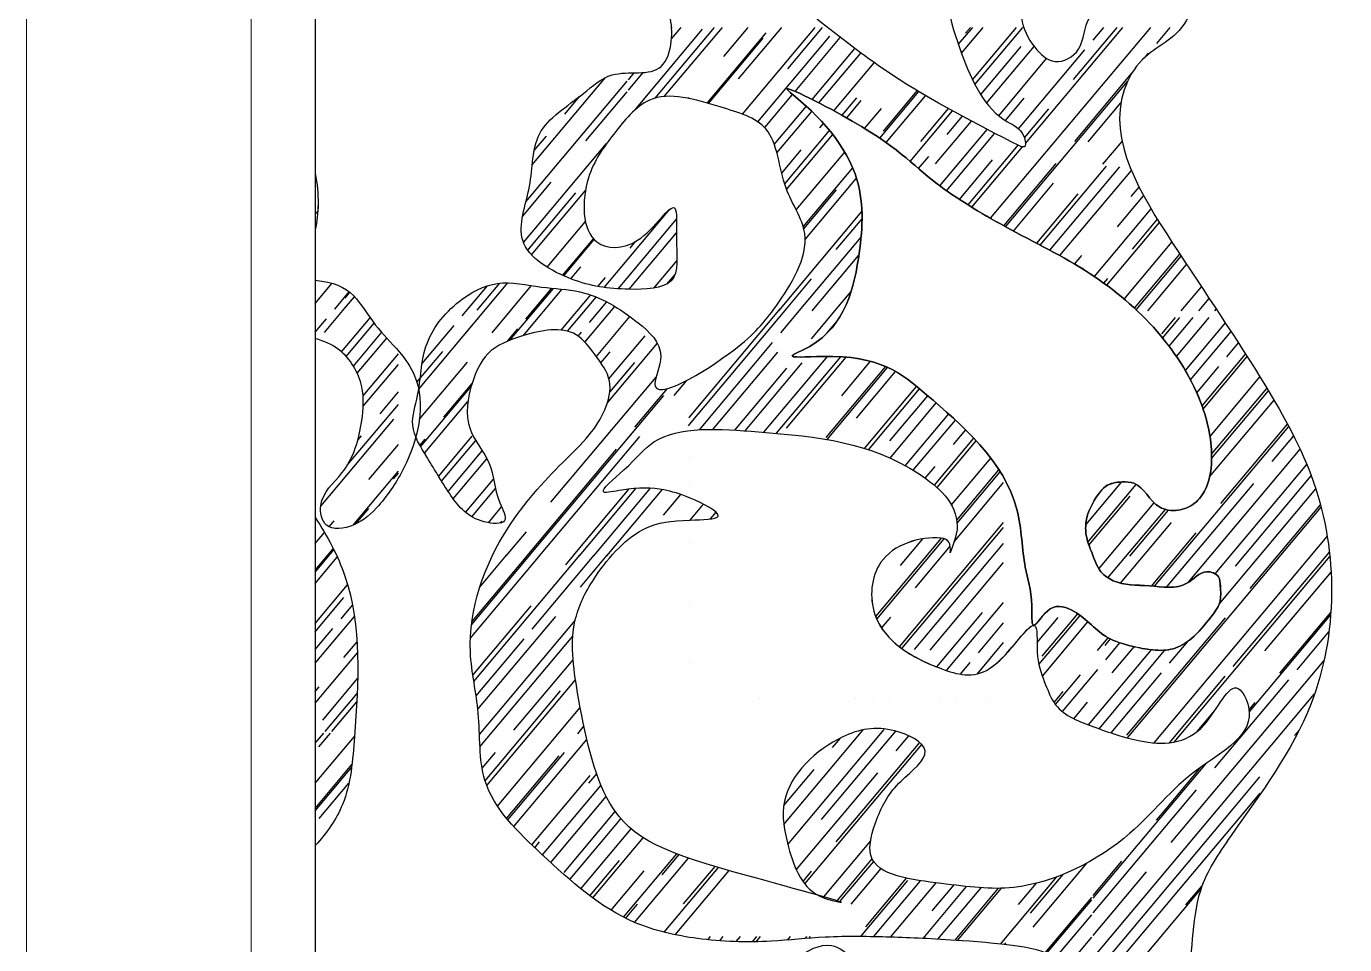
# Model space of a CAD drawing. Header units: millimetres. Extents: x 512961 to 1001058, y -961995 to -458543.
# Drawn here: x 934719.5 to 935130.2, y -884066.4 to -883780.4 of the extents above; entities that cross this region are included whole.
import ezdxf

# ---------------------------------------------------------------- set-up
doc = ezdxf.new("R2010")
doc.units = ezdxf.units.MM
doc.header["$MEASUREMENT"] = 0
doc.layers.add('内线', color=8, linetype='CONTINUOUS')
doc.layers.add('填充', color=250, linetype='CONTINUOUS', lineweight=25)
doc.layers.add('家具外线总', color=147, linetype='CONTINUOUS', lineweight=13)

msp = doc.modelspace()

# ---------------------------------------------------------------- linework, layer by layer
at = {"layer": '内线'}
msp.add_line((934809.5, -883011.33), (934809.5, -885159.02), dxfattribs=at)
at = {"layer": '填充'}
for p, q in [((934909.04, -883806.48), (934930.15, -883781.32)), ((934915.43, -883802.76), (934933.93, -883780.71)), ((934918.24, -883802.26), (934936.32, -883780.71)), ((934920.49, -883784.26), (934923.48, -883780.71)), ((934920.53, -883780.94), (934920.72, -883780.71)), ((934931.6, -883804.31), (934950, -883782.39)), ((934936.77, -883789.77), (934944.38, -883780.71)), ((934941.37, -883796.75), (934954.83, -883780.71)), ((934942.58, -883807.76), (934965.28, -883780.71)), ((934956.7, -883793.59), (934967.51, -883780.71)), ((935009.84, -883786.04), (935014.31, -883780.71)), ((935010.79, -883788.74), (935017.53, -883780.71)), ((935012.1, -883782.55), (935013.64, -883780.71)), ((935014.26, -883797.06), (935027.98, -883780.71)), ((935014.98, -883798.49), (935029.91, -883780.71)), ((935019.87, -883840.2), (935069.79, -883780.71)), ((935030.79, -883816.84), (935061.1, -883780.71)), ((935045.71, -883796.95), (935059.33, -883780.71)), ((935051.81, -883784.67), (935055.14, -883780.71)), ((935071.66, -883785.74), (935075.88, -883780.71)), ((934932.01, -883804.43), (934949.09, -883784.08)), ((934947.42, -883810.19), (934969.86, -883783.45)), ((934958.99, -883800.66), (934973.07, -883783.88)), ((934964.28, -883803.16), (934977.58, -883787.31)), ((935016.81, -883801.67), (935029.42, -883786.63)), ((935018.64, -883804.3), (935033.44, -883786.66)), ((934966.43, -883804.25), (934979.47, -883788.71)), ((935022.41, -883808.24), (935037.36, -883790.42)), ((935028.63, -883812.3), (935049.27, -883787.7)), ((935068.4, -883789.63), (935069.13, -883788.76)), ((934907.04, -883800.3), (934911.67, -883794.77)), ((934907.04, -883797.01), (934908.82, -883794.89)), ((934971.09, -883806.7), (934983.65, -883791.73)), ((934987.3, -883794.31), (934987.33, -883794.27)), ((935046.09, -883816.22), (935063.9, -883794.99)), ((934875.12, -883835.05), (934906.63, -883797.51)), ((934877.09, -883823.53), (934899.92, -883796.33)), ((935024.57, -883842.84), (935062.54, -883797.59)), ((934887.25, -883807.72), (934891.81, -883802.29)), ((934893.78, -883816.1), (934906.63, -883800.79)), ((934925.8, -883802.85), (934926.02, -883802.59)), ((934949.52, -883811.95), (934958.21, -883801.59)), ((934973.65, -883808.1), (934978.19, -883802.69)), ((934975.06, -883808.9), (934979.62, -883803.46)), ((934985.36, -883815.22), (934997.51, -883800.73)), ((934986.52, -883813.03), (934997.07, -883800.47)), ((934987.39, -883816.63), (934999.66, -883802.01)), ((935024.51, -883809.76), (935030.36, -883802.79)), ((934952.52, -883817.17), (934962.5, -883805.28)), ((934953.34, -883819.85), (934964.21, -883806.89)), ((934980.66, -883812.19), (934985.86, -883806)), ((934994.86, -883822.47), (935008.06, -883806.75)), ((934998.12, -883816.3), (935006.74, -883806.03)), ((935030.43, -883815.16), (935038.03, -883806.11)), ((935050.29, -883816.4), (935060.49, -883804.24)), ((934966.67, -883811.97), (934967.8, -883810.62)), ((935002.72, -883823.27), (935013.93, -883809.91)), ((935006.38, -883814.09), (935011.14, -883808.42)), ((934877.71, -883819.09), (934881.49, -883814.59)), ((934955.74, -883829.44), (934969.69, -883812.82)), ((934956.36, -883831.19), (934970.7, -883814.09)), ((935004.07, -883830.09), (935018.85, -883812.48)), ((935006.18, -883831.61), (935021.21, -883813.7)), ((934874.39, -883847.78), (934900.27, -883816.93)), ((934954.82, -883826.09), (934960.91, -883818.83)), ((934959.35, -883837.59), (934974.46, -883819.59)), ((935012.91, -883836.04), (935028.52, -883817.43)), ((935014.07, -883836.76), (935029.87, -883817.94)), ((935054.89, -883823.37), (935060.88, -883816.23)), ((934997.47, -883824.71), (935000.62, -883820.96)), ((935010.17, -883834.3), (935020.47, -883822.02)), ((935024.01, -883842.53), (935040.33, -883823.08)), ((935035.37, -883848.56), (935056.05, -883823.92)), ((935038.37, -883850.14), (935060.18, -883824.14)), ((934961.52, -883842.83), (934976.93, -883824.47)), ((934962.12, -883846.75), (934978.12, -883827.68)), ((935041.47, -883851.82), (935063.75, -883825.26)), ((934874.08, -883839.58), (934883.03, -883828.91)), ((934875.69, -883850.11), (934890.7, -883832.23)), ((934876.88, -883851.55), (934893.7, -883831.5)), ((934961.68, -883843.43), (934971.88, -883831.28)), ((935027, -883844.15), (935039.54, -883829.21)), ((935063.66, -883833.43), (935066.15, -883830.46)), ((935034.25, -883847.97), (935047.21, -883832.53)), ((935059.47, -883842.82), (935067.57, -883833.17)), ((934809.5, -883838.91), (934810.3, -883837.95)), ((934906.63, -883853.28), (934919.97, -883837.37)), ((934906.63, -883858.8), (934922.03, -883840.45)), ((934953.88, -883869.02), (934979.82, -883838.11)), ((934971.81, -883849.94), (934979.85, -883840.37)), ((935052.23, -883858.34), (935069.9, -883837.28)), ((935064.07, -883849.8), (935071.86, -883840.51)), ((934809.5, -883841.82), (934809.96, -883841.27)), ((934881.7, -883855.41), (934893.66, -883841.16)), ((934907.27, -883862.3), (934922, -883844.75)), ((935056.07, -883861.06), (935072.48, -883841.51)), ((934886.57, -883857.98), (934896.16, -883846.55)), ((934886.94, -883858.15), (934896.43, -883846.84)), ((934907.56, -883849.49), (934909.3, -883847.42)), ((934960.29, -883869.02), (934979.56, -883846.05)), ((935061.47, -883865.34), (935076.38, -883847.58)), ((934964.33, -883869.02), (934978.88, -883851.69)), ((935046.04, -883854.43), (935048.3, -883851.73)), ((935064.7, -883868.2), (935078.85, -883851.34)), ((935065.25, -883868.71), (935079.28, -883852)), ((934889.1, -883859.04), (934892.21, -883855.33)), ((934899.54, -883861.72), (934906.63, -883853.28)), ((934914.93, -883861.97), (934922.2, -883853.31)), ((935048.49, -883855.91), (935048.72, -883855.63)), ((935068.84, -883869.02), (935080.97, -883854.56)), ((934809.5, -883866.73), (934814.77, -883860.44)), ((934841.69, -883893.48), (934869.51, -883860.32)), ((934855.26, -883870.57), (934863.11, -883861.22)), ((934859.98, -883868.84), (934867.05, -883860.41)), ((934864.57, -883875.82), (934876.88, -883861.15)), ((934897.56, -883861.41), (934899.88, -883858.65)), ((934903.82, -883862.15), (934906.63, -883858.8)), ((934919.08, -883860.68), (934921.61, -883857.66)), ((934955.8, -883869.02), (934964.13, -883859.1)), ((935055.17, -883860.4), (935056.39, -883858.95)), ((934815.55, -883868.45), (934820.06, -883863.08)), ((934818.02, -883869.02), (934821.72, -883864.61)), ((934818.77, -883865.03), (934820.26, -883863.25)), ((934870.15, -883878.16), (934883.7, -883862.01)), ((934874.22, -883876.78), (934886.39, -883862.27)), ((934875.12, -883871.63), (934883.23, -883861.97)), ((934886.15, -883875.01), (934895.33, -883864.07)), ((934888.1, -883875.35), (934897.03, -883864.71)), ((934971.4, -883869.02), (934976.44, -883863.02)), ((935079.29, -883869.02), (935085.59, -883861.52)), ((935084.76, -883869.02), (935088, -883865.16)), ((934812.41, -883875.72), (934818.6, -883868.33)), ((934815.55, -883868.45), (934815.65, -883868.33)), ((934893.48, -883878.73), (934902.8, -883867.62)), ((934894.97, -883872.69), (934900.37, -883866.26)), ((934926.12, -883904.4), (934956.39, -883868.32)), ((934926.12, -883902.11), (934954.47, -883868.32)), ((934954.53, -883875.88), (934960.88, -883868.32)), ((934964.07, -883877.76), (934971.99, -883868.32)), ((934964.32, -883869.04), (934964.92, -883868.32)), ((935089.74, -883869.02), (935090.2, -883868.47)), ((934809.5, -883875.67), (934813.02, -883871.47)), ((934817.72, -883881.83), (934826.65, -883871.2)), ((934819.12, -883883.2), (934827.83, -883872.83)), ((934897.07, -883883.25), (934907.53, -883870.79)), ((934969.03, -883875.87), (934971.97, -883872.38)), ((935073.25, -883876.22), (935077.51, -883871.14)), ((935073.48, -883877.49), (935078.81, -883871.14)), ((935075.5, -883880.05), (935082.99, -883871.14)), ((935077.8, -883883.25), (935087.96, -883871.14)), ((935080.58, -883887.63), (935093.04, -883872.77)), ((934821.38, -883886.22), (934830.2, -883875.71)), ((934822.59, -883888.48), (934831.82, -883877.49)), ((934842.79, -883885.44), (934852.73, -883873.59)), ((934869.37, -883878.48), (934872.58, -883874.65)), ((934891.44, -883876.9), (934892.44, -883875.71)), ((934901, -883890.23), (934912.29, -883876.78)), ((935082.17, -883890.5), (935094.8, -883875.45)), ((934841.14, -883891.28), (934849.23, -883881.65)), ((934898.49, -883885.22), (934901.39, -883881.75)), ((934900.45, -883897.82), (934916.12, -883879.14)), ((934929.22, -883906.05), (934952, -883878.9)), ((935093.52, -883883.31), (935097.12, -883879.02)), ((934824.41, -883895.49), (934835.38, -883882.42)), ((934824.45, -883898.72), (934835.38, -883885.7)), ((934841.92, -883902.82), (934856.89, -883884.97)), ((934901.23, -883894.4), (934909.06, -883885.07)), ((934933.35, -883905.94), (934953.56, -883881.85)), ((934943.44, -883906.38), (934961.23, -883885.17)), ((934949.3, -883906.84), (934969.15, -883883.19)), ((934953.22, -883907.17), (934973.25, -883883.31)), ((934956.32, -883905.58), (934974.91, -883883.43)), ((934973.5, -883895.46), (934982.5, -883884.74)), ((935085.77, -883898.66), (935099.34, -883882.49)), ((935086.11, -883899.63), (935099.84, -883883.26)), ((934882.94, -883928.66), (934915.68, -883889.64)), ((934940.24, -883906.17), (934956.39, -883886.92)), ((934968.67, -883908.48), (934987.21, -883886.39)), ((934968.96, -883909.11), (934987.8, -883886.66)), ((934978.09, -883902.44), (934990.27, -883887.93)), ((935084.11, -883894.52), (935090.98, -883886.33)), ((935088.25, -883908.16), (935103.82, -883889.61)), ((934842.31, -883911.33), (934858.06, -883892.56)), ((934849.54, -883902.11), (934858.35, -883891.61)), ((934909.1, -883905.3), (934919.22, -883893.24)), ((934921.33, -883895.36), (934925.24, -883890.7)), ((934980.62, -883911.88), (934996.84, -883892.55)), ((934981.89, -883912.29), (934997.79, -883893.34)), ((935088.75, -883913.71), (935106, -883893.16)), ((935088.75, -883915.06), (935106.47, -883893.94)), ((934819.46, -883917.12), (934835.38, -883898.15)), ((934829.69, -883901.05), (934835.38, -883894.27)), ((934843.52, -883913.36), (934857.04, -883897.24)), ((934876.17, -883945.34), (934918.11, -883895.35)), ((934988.52, -883909.54), (935000.33, -883895.48)), ((934988.56, -883914.88), (935002.96, -883897.72)), ((935088.14, -883920.75), (935108.2, -883896.84)), ((934925.93, -883902.34), (934926.12, -883902.11)), ((934993.33, -883917.25), (935006.85, -883901.13)), ((934811.2, -883929.83), (934833.94, -883902.72)), ((934925.73, -883904.86), (934926.12, -883904.4)), ((934995.81, -883918.69), (935008.94, -883903.04)), ((935008.38, -883910.61), (935012.15, -883906.11)), ((935070.98, -883954.83), (935112.79, -883905)), ((935091.61, -883929.06), (935112.41, -883904.28)), ((934822.73, -883909.35), (934823.93, -883907.92)), ((934842.11, -883910.97), (934843.78, -883908.98)), ((934847.92, -883920.58), (934858.41, -883908.08)), ((934848.86, -883922.11), (934859.5, -883909.44)), ((934879.4, -883945.34), (934910.58, -883908.18)), ((935002.37, -883923.32), (935014.66, -883908.68)), ((935003.21, -883924.06), (935015.42, -883909.51)), ((935107.65, -883915.92), (935114.33, -883907.96)), ((934826.17, -883921.58), (934835.38, -883910.61)), ((934850.87, -883925.25), (934861.48, -883912.61)), ((934875.51, -883945.34), (934903.34, -883912.16)), ((934926.12, -883914.56), (934926.12, -883914.56)), ((935081.42, -883953.67), (935116.32, -883912.07)), ((934852.49, -883927.58), (934862.96, -883915.1)), ((934999.54, -883921.13), (935002.62, -883917.47)), ((935007.67, -883929.46), (935019.92, -883914.86)), ((935009.34, -883934.18), (935022.47, -883918.53)), ((935089.85, -883950.94), (935118.43, -883916.87)), ((934821.26, -883935.81), (934835.38, -883918.99)), ((934833.88, -883921.38), (934835.38, -883919.59)), ((934856.33, -883931.8), (934865.02, -883921.44)), ((935008.5, -883940.93), (935023.95, -883922.52)), ((935009.46, -883935.2), (935022.91, -883919.17)), ((935049.55, -883935.71), (935060.78, -883922.33)), ((935074.74, -883955.13), (935101.89, -883922.78)), ((935096.2, -883948.51), (935119.81, -883920.37)), ((934858.27, -883933.15), (934865.63, -883924.37)), ((934889.85, -883945.34), (934907.34, -883924.48)), ((934891.77, -883945.34), (934909.43, -883924.28)), ((934896.25, -883945.34), (934913.92, -883924.28)), ((934900.3, -883945.34), (934917.59, -883924.73)), ((934917.99, -883932.68), (934923.4, -883926.22)), ((934926.12, -883922.99), (934926.12, -883922.99)), ((935050.22, -883941.03), (935065.27, -883923.09)), ((935050.55, -883942), (935063.35, -883926.75)), ((935091.11, -883960.35), (935121.22, -883924.46)), ((934822.06, -883935.46), (934826.2, -883930.54)), ((934863.43, -883935.01), (934867.55, -883930.09)), ((934926.34, -883934.2), (934930.48, -883929.27)), ((935053.64, -883949.41), (935070.88, -883928.86)), ((935056.46, -883952.2), (935074.34, -883930.89)), ((935062.53, -884002.08), (935122.87, -883930.17)), ((935100.8, -883955.48), (935122.67, -883929.41)), ((934813.8, -883936.32), (934815.42, -883934.4)), ((934867.04, -883935.15), (934867.59, -883934.5)), ((934919.67, -883934.7), (934919.76, -883934.6)), ((934926.12, -883934.47), (934926.12, -883934.47)), ((934932.6, -883933.86), (934934.39, -883931.73)), ((934991.49, -883973.66), (935023.95, -883934.98)), ((935060.36, -883953.86), (935076.27, -883934.9)), ((935063.28, -883945.41), (935075.3, -883931.1)), ((934809.5, -883941.46), (934812.35, -883938.05)), ((934868.94, -883945.34), (934875.26, -883937.81)), ((934992.29, -883974.25), (935023.95, -883936.53)), ((935070.06, -883954.75), (935083.93, -883938.21)), ((934809.5, -883949.84), (934815.12, -883943.13)), ((934926.12, -883941.58), (934926.12, -883941.58)), ((934984.1, -883964.27), (935004.59, -883939.84)), ((934984.42, -883965.05), (935005.42, -883940.01)), ((934991.86, -883948.31), (934998.81, -883940.02)), ((934996.24, -883974.51), (935023.95, -883941.5)), ((934996.46, -883955.28), (935007.31, -883942.35)), ((935070.86, -884003.61), (935124.78, -883939.35)), ((934809.5, -883950.44), (934815.31, -883943.51)), ((934809.5, -883953.91), (934816.36, -883945.73)), ((934857.81, -883971.06), (934879.57, -883945.13)), ((934858.14, -883966.82), (934876.35, -883945.13)), ((934858.26, -883965.89), (934875.68, -883945.13)), ((934858.91, -883984.49), (934891.94, -883945.13)), ((934860.74, -883955.11), (934869.12, -883945.13)), ((934877.11, -883968.14), (934896.43, -883945.13)), ((934887.52, -883948.1), (934890.02, -883945.13)), ((934892.12, -883955.08), (934900.47, -883945.13)), ((935001.04, -883974.73), (935023.95, -883947.43)), ((935077.08, -884003.33), (935125.59, -883945.52)), ((935095.51, -883979.82), (935125.44, -883944.16)), ((935105.38, -883974.93), (935125.96, -883950.4)), ((934809.5, -883966.37), (934819.58, -883954.35)), ((934809.5, -883969.03), (934818.45, -883958.35)), ((934817.55, -883964.96), (934821.11, -883960.72)), ((934858.61, -883982.56), (934876.77, -883960.92)), ((934926.12, -883960.17), (934926.12, -883960.17)), ((935003.11, -883979.95), (935017.33, -883963.01)), ((935006.17, -883981.07), (935023.95, -883959.89)), ((935034.92, -883979.21), (935047.76, -883963.92)), ((935035.95, -883976.64), (935047.05, -883963.41)), ((935100.47, -883994.04), (935125.83, -883963.82)), ((935109.98, -883981.91), (935125.89, -883962.94)), ((934809.5, -883978.82), (934821.71, -883964.26)), ((934809.5, -883974.56), (934815.02, -883967.98)), ((934860.18, -883993.15), (934884.44, -883964.23)), ((934860.66, -884001), (934890.46, -883965.48)), ((934985.93, -883967.82), (934988.78, -883964.44)), ((935016.1, -883975.58), (935023.95, -883966.22)), ((935034.38, -883972.37), (935040.95, -883964.54)), ((935036.02, -883982.86), (935050.23, -883965.93)), ((935062.39, -884001.25), (935093.12, -883964.64)), ((934818.39, -883977.02), (934822.52, -883972.1)), ((934859.63, -883988.99), (934874.58, -883971.16)), ((934860.81, -884004.84), (934889.76, -883970.35)), ((935053.21, -883974.83), (935056.52, -883970.88)), ((935055.54, -883973.23), (935057.21, -883971.24)), ((935075.66, -883978.76), (935081.43, -883971.89)), ((935115.37, -883980.89), (935125.31, -883969.04)), ((934809.5, -883991.28), (934822.68, -883975.57)), ((935015.78, -883982.07), (935023.95, -883972.34)), ((935050.36, -883997.99), (935069.98, -883974.61)), ((935053.67, -883999.19), (935074.19, -883974.73)), ((935055.81, -883977.7), (935060.21, -883972.45)), ((935057.81, -883981.8), (935064.66, -883973.64)), ((934871.39, -883999.69), (934889.84, -883977.7)), ((934926.12, -883978.76), (934926.12, -883978.76)), ((935010.54, -883982.2), (935013.56, -883978.6)), ((935085.02, -884024.11), (935123.78, -883977.91)), ((934811.83, -883996.5), (934822.71, -883983.54)), ((934862.91, -884016.9), (934890.59, -883983.93)), ((935040.09, -883991.64), (935047.86, -883982.39)), ((935042.25, -883993.85), (935053.27, -883980.72)), ((935057.41, -884000.51), (935073.13, -883981.78)), ((935075.6, -884003.56), (935092.98, -883982.84)), ((935089.79, -884011.37), (935112.83, -883983.91)), ((934809.5, -883987.62), (934810.71, -883986.17)), ((934812.6, -884000.03), (934822.55, -883988.17)), ((934862.4, -884015.41), (934885.95, -883987.34)), ((935039.65, -883991), (935042.46, -883987.64)), ((935090.84, -884024.11), (935120.84, -883988.36)), ((934814.68, -884000.03), (934822.42, -883990.8)), ((934866.25, -884023.28), (934892.04, -883992.54)), ((934947.94, -883989.93), (934947.94, -883989.93)), ((934977.83, -883989.93), (934977.83, -883989.93)), ((934983.31, -883989.93), (934983.31, -883989.93)), ((934988.29, -883989.93), (934988.29, -883989.93)), ((935004.05, -883989.93), (935004.05, -883989.93)), ((935009.19, -883989.93), (935009.19, -883989.93)), ((935019.64, -883989.93), (935019.64, -883989.93)), ((935045.82, -883996.09), (935050.13, -883990.96)), ((935100.41, -883993.31), (935102.3, -883991.06)), ((935084.3, -884000.05), (935089.75, -883993.55)), ((934809.5, -884003.73), (934812.12, -884000.61)), ((934810.65, -884004.84), (934814.2, -884000.61)), ((934891.25, -884000.75), (934893.19, -883998.43)), ((934955.49, -884029.02), (934980.24, -883999.51)), ((934980.39, -884007.02), (934986.72, -883999.48)), ((934980.39, -884011.79), (934990.35, -883999.93)), ((935114.56, -884001.35), (935116.09, -883999.53)), ((934809.5, -884016.18), (934821.72, -884001.62)), ((934871.33, -884029.68), (934894.1, -884002.53)), ((934970.67, -884005), (934973.09, -884002.1)), ((934980.39, -884024.25), (934997.81, -884003.49)), ((934980.39, -884025.61), (934998.44, -884004.1)), ((934990.52, -884006.06), (934994.42, -884001.4)), ((934861.48, -884011.5), (934865.63, -884006.55)), ((934869.11, -884027.13), (934885.49, -884007.61)), ((934869.52, -884027.62), (934887.14, -884006.63)), ((934956.71, -884035.24), (934980.4, -884007.02)), ((934809.5, -884024.01), (934820.94, -884010.37)), ((934809.5, -884024.8), (934820.82, -884011.3)), ((934955.46, -884023.11), (934964.91, -884011.86)), ((934967.24, -884027.47), (934980.4, -884011.79)), ((934980.39, -884018.13), (934984.76, -884012.92)), ((935074.57, -884024.11), (935085.48, -884011.11)), ((935075.24, -884024.11), (935087.12, -884009.95)), ((934810.73, -884027.17), (934819.99, -884016.13)), ((934876.98, -884035.4), (934895.13, -884013.76)), ((934880.3, -884038.51), (934898.52, -884016.8)), ((934894.75, -884016.14), (934897.17, -884013.25)), ((935095.47, -884024.11), (935103.81, -884014.17)), ((934882.84, -884040.86), (934900.12, -884020.28)), ((934959.37, -884043.18), (934980.4, -884018.12)), ((935079.1, -884024.11), (935084.03, -884018.23)), ((935099.85, -884024.11), (935103.89, -884019.29)), ((934887.01, -884043.95), (934902.93, -884024.98)), ((934971.83, -884034.45), (934980.4, -884024.24)), ((935051.87, -884051.96), (935075.23, -884024.13)), ((935051.87, -884070.55), (935090.82, -884024.13)), ((935051.87, -884056.56), (935079.09, -884024.13)), ((935051.87, -884076.06), (935095.45, -884024.13)), ((935057.8, -884074.21), (935099.83, -884024.13)), ((935071.57, -884027.67), (935074.55, -884024.13)), ((935076.17, -884034.65), (935085, -884024.13)), ((934888.82, -884046.2), (934904.72, -884027.25)), ((934962, -884047.53), (934980.4, -884025.61)), ((934892.22, -884049.04), (934907.88, -884030.37)), ((934895.94, -884051.9), (934911.68, -884033.14)), ((934877.88, -884036.25), (934879.39, -884034.44)), ((934967.91, -884051.57), (934980.4, -884036.7)), ((934980.39, -884036.7), (934982.5, -884034.19)), ((934895.04, -884051.23), (934904.31, -884040.19)), ((934905.53, -884057.89), (934922.11, -884038.13)), ((934908.99, -884059.52), (934925.82, -884039.47)), ((934917.61, -884044.67), (934922.86, -884038.41)), ((934980.39, -884042.85), (934983.01, -884039.73)), ((934980.39, -884044.2), (934983.47, -884040.53)), ((935033.18, -884060.97), (935049.94, -884041.01)), ((935051.87, -884051.15), (935060.82, -884040.49)), ((934901.7, -884055.76), (934911.98, -884043.5)), ((934918.17, -884062.59), (934935.11, -884042.39)), ((934921.67, -884063.39), (934938.47, -884043.37)), ((934924.25, -884053.79), (934934.07, -884042.09)), ((934961.46, -884046.81), (934964.15, -884043.6)), ((934972.06, -884052.78), (934980.4, -884042.85)), ((934972.96, -884053.06), (934980.4, -884044.2)), ((934980.39, -884049.16), (934985.76, -884042.76)), ((934981.01, -884060.87), (934993.69, -884045.77)), ((935022.98, -884066.26), (935040.58, -884045.3)), ((935032.31, -884056.69), (935042.49, -884044.55)), ((935051.87, -884063.6), (935068.49, -884043.8)), ((934976.42, -884053.89), (934980.4, -884049.15)), ((934980.39, -884062.79), (934994.09, -884046.46)), ((934983.39, -884064), (934998.03, -884046.55)), ((934988.72, -884064.14), (935002.94, -884047.2)), ((934998.86, -884064.51), (935012.44, -884048.33)), ((935001.71, -884055.97), (935008.51, -884047.87)), ((935003.5, -884064.76), (935016.94, -884048.74)), ((935008.82, -884065.1), (935022.4, -884048.91)), ((935009.61, -884065.15), (935023.25, -884048.89)), ((935028.59, -884053.99), (935034.19, -884047.31)), ((935051.87, -884089.13), (935085.39, -884049.19)), ((935080.76, -884054.09), (935085.77, -884048.12)), ((934906.22, -884058.24), (934909.92, -884053.82)), ((935036.89, -884069.01), (935051.4, -884051.72)), ((935037.36, -884069.26), (935051.4, -884052.52)), ((935037.95, -884073.15), (935051.4, -884057.12)), ((934931.8, -884064.93), (934932.62, -884063.95)), ((934935.53, -884065.26), (934936.63, -884063.95)), ((934940.63, -884065.51), (934941.94, -884063.95)), ((934945.73, -884065.56), (934947.08, -884063.95)), ((934946.89, -884065.54), (934948.22, -884063.95)), ((934956.64, -884065.01), (934957.53, -884063.95)), ((934962.18, -884064.56), (934962.69, -884063.95)), ((934963.39, -884064.46), (934963.82, -884063.95)), ((934979.42, -884063.94), (934980.4, -884062.78)), ((935024.16, -884066.39), (935024.63, -884065.84)), ((935037.77, -884080.42), (935051.4, -884064.17))]:
    msp.add_line(p, q, dxfattribs=at)
for points in [[(935028.9, -883817.63), (934989.06, -883795.42), (934946.14, -883762.11), (934900.93, -883724.97), (934882.54, -883703.92), (934870.1, -883672.72), (934868.17, -883654.33), (934872.04, -883628.68), (934884.15, -883610.29), (934900.13, -883599.65), (934918.05, -883598.2), (934939.84, -883597.23), (934931.12, -883591.42), (934921.92, -883586.58), (934914.17, -883584.65), (934906.91, -883586.1), (934900.13, -883589.97), (934898.67, -883585.13), (934906.91, -883576.42), (934925.31, -883572.55), (934941.29, -883571.58), (934953.88, -883571.58), (934965.99, -883573.03), (934972.77, -883573.52), (934968.41, -883566.74), (934961.15, -883560.45), (934947.1, -883554.65), (934932.09, -883554.65), (934921.92, -883557.55), (934918.53, -883554.16), (934952.43, -883533.84), (934979.54, -883520.77), (934996.49, -883517.87), (935022.16, -883515.94), (935041.05, -883519.32), (935066.23, -883528.03), (935074.94, -883539.65), (935083.17, -883546.9), (935086.57, -883554.65), (935087.05, -883564.81), (935076.88, -883563.84), (935065.74, -883565.29), (935059.93, -883570.13), (935064.29, -883579.33), (935068.16, -883582.23), (935076.88, -883584.17), (935087.54, -883579.81), (935093.35, -883575.94), (935097.22, -883574.97), (935094.32, -883584.17), (935093.83, -883596.26), (935087.54, -883606.42), (935079.79, -883609.33), (935073.98, -883604.97), (935069.62, -883597.71), (935059.45, -883596.26), (935048.31, -883602.55), (935047.34, -883614.17), (935057.03, -883621.42), (935067.68, -883621.91), (935074.94, -883621.42), (935075.43, -883627.72), (935066.23, -883631.1), (935045.4, -883635.94), (935023.61, -883630.13), (935001.34, -883619.49), (934994.07, -883606.42), (934993.11, -883592.39), (934996.01, -883576.42), (934997.46, -883570.62), (935002.79, -883583.68), (935014.41, -883591.42), (935030.4, -883589), (935039.11, -883579.33), (935039.59, -883570.13), (935036.69, -883560.45), (935030.88, -883551.26), (935020.22, -883547.39), (935005.21, -883547.39), (934990.68, -883554.65)], [(934990.68, -883554.65), (934976.32, -883565.94), (934969.11, -883580.96), (934968.29, -883602.77), (934968.29, -883618.82), (934972.41, -883623.14), (934955.27, -883629.07), (934935.24, -883643.62), (934932.69, -883658.54), (934932.33, -883673.45), (934939.61, -883682.18), (934955.63, -883687.27), (934969.46, -883684.73), (934976.38, -883673.45), (934975.29, -883657.45), (934969.1, -883654.9), (934964.37, -883655.63), (934960.72, -883655.63), (934968.01, -883645.08), (934978.56, -883638.53), (934995.31, -883638.53), (935009.87, -883648.35), (935034.99, -883651.63), (935053.19, -883652.72), (935072.12, -883650.53), (935086.32, -883645.44), (935095.78, -883636.71), (935101.97, -883631.98), (935106.34, -883644.35), (935103.06, -883665.81), (935095.06, -883680), (935081.22, -883690.18), (935067.39, -883690.91), (935039.36, -883699.28), (935029.89, -883705.1), (935024.07, -883715.28), (935018.61, -883707.65), (935002.95, -883702.19), (934983.3, -883705.1), (934975.65, -883714.19), (934976.01, -883729.84), (934983.66, -883732.02), (934994.21, -883730.93), (935004.05, -883718.92), (935009.36, -883731.49), (935005.58, -883739.05), (935006.05, -883751.59), (935005.58, -883759.63), (935010.83, -883788.84), (935025.15, -883810.14), (935030.22, -883814.6), (935030.33, -883817.94), (935028.9, -883817.63)], [(935130.74, -883630.61), (935119.23, -883640.99), (935115.31, -883648.56), (935114.74, -883667.07), (935114.18, -883681.09), (935114.18, -883699.04), (935119.23, -883709.98), (935127.37, -883722.6), (935131.58, -883734.1), (935130.74, -883748.4), (935128.49, -883755.97), (935117.27, -883763.82), (935106.04, -883763.26), (935092.29, -883759.06), (935088.36, -883751.49), (935092.01, -883745.88), (935100.15, -883740.27), (935107.44, -883731.57), (935107.16, -883721.76), (935102.68, -883712.78), (935091.73, -883703.81), (935061.42, -883701.85), (935042.61, -883710.82), (935030.26, -883729.05), (935028.3, -883746.72), (935029.71, -883752.33), (935038.13, -883752.05), (935045.98, -883745.04), (935045.36, -883756.24), (935044.73, -883761.62), (935036.82, -883764.47), (935031.12, -883768.26), (935029.54, -883777.75), (935033.65, -883786.92), (935039.99, -883791.35), (935047.26, -883787.55), (935050.75, -883777.75), (935056.44, -883773.96), (935070.69, -883772.38), (935082.4, -883772.69), (935080.81, -883778.7), (935067.2, -883790.72), (935061.51, -883800.21), (935076.59, -883847.9), (935105.51, -883892.35), (935120.52, -883922.35), (935119.73, -883991.37), (935094.65, -884032.73), (935085.24, -884049.65), (935082.73, -884064.69), (935083.36, -884079.1), (935106.56, -884091.64), (935113.46, -884084.74), (935112.83, -884072.84), (935121.61, -884070.33), (935134.16, -884081.61), (935134.16, -884088.5), (935144.19, -884075.97), (935152.97, -884070.33), (935159.86, -884079.73), (935164.88, -884087.25), (935178.68, -884087.25), (935189.96, -884072.84), (935194.98, -884060.93), (935188.71, -884041.5), (935161.75, -884013.93), (935144.81, -883969.44), (935144.81, -883933.1), (935172.4, -883871.69), (935194.35, -883832.21), (935205.64, -883795.86), (935184.95, -883776.44), (935180.56, -883776.44), (935205.02, -883772.68), (935213.17, -883772.05), (935222.57, -883782.7), (935229.47, -883790.22), (935239.51, -883784.58), (935239.51, -883777.06), (935233.86, -883768.29), (935229.47, -883762.65), (935219.44, -883745.73), (935225.71, -883752), (935237.63, -883753.25), (935242.64, -883751.37), (935240.76, -883735.71), (935206.75, -883705.03), (935193.77, -883703.73), (935181.11, -883706), (935169.11, -883716.38), (935164.88, -883726.11), (935167.81, -883740.38), (935178.84, -883751.41), (935176.89, -883757.57), (935166.18, -883763.41), (935147.86, -883757.55), (935137.59, -883730.3)]]:
    msp.add_spline(points, degree=3, dxfattribs=at)
for points, knots in [([(934842.48, -884119.57), (934842.16, -884112.66), (934841.5, -884098.41), (934855.78, -884086.31), (934867.37, -884078.02), (934879.16, -884075.2), (934893.76, -884074.45), (934900.94, -884088.31), (934901.32, -884098.42), (934901.81, -884108.7), (934893.15, -884110.91), (934885.09, -884110.35), (934877.49, -884110.56), (934871.21, -884112.49), (934868.5, -884125.83), (934875.38, -884145.74), (934897.39, -884149.38), (934917.24, -884151.44), (934938.06, -884150.34), (934952.58, -884139.4), (934958.61, -884127.74), (934952.36, -884119.75), (934943.73, -884115.55), (934933.83, -884107.32), (934938.03, -884095.59), (934945.1, -884087.67), (934951.63, -884078.4), (934959.22, -884070.26), (934969.33, -884064.62), (934978.84, -884071.56), (934979.72, -884085.03), (934967.17, -884087.97), (934957.89, -884090.76), (934949.83, -884103.38), (934975.73, -884120.22), (935003.35, -884097.37), (935018.97, -884080.46), (935047.92, -884068.22), (935008.29, -884064.83), (934990.32, -884064.13), (934969.26, -884063.66), (934949.6, -884065.93), (934929.54, -884065.38), (934903.22, -884059.46), (934882.03, -884040.33), (934859.6, -884018.96), (934861.45, -883994.72), (934854.8, -883968.54), (934865.47, -883939.02), (934882.98, -883919.52), (934894.62, -883908.56), (934900.09, -883900.23), (934902.52, -883890.5), (934896.83, -883882.97), (934889.62, -883873.09), (934875.17, -883876.02), (934862.77, -883880.88), (934857.44, -883892.53), (934855.44, -883905.63), (934865.32, -883916.47), (934865.04, -883925.83), (934870.55, -883935.78), (934858.23, -883934.94), (934851.33, -883926.61), (934845.1, -883915.67), (934838.34, -883905.33), (934842.49, -883893.39), (934842.34, -883879.03), (934852.49, -883866.15), (934866.29, -883858.81), (934879.38, -883861.99), (934895.03, -883862.47), (934907.81, -883870.3), (934919.65, -883881.03), (934909.94, -883900.68), (934941.95, -883881.5), (934953.43, -883867.83), (934966.46, -883847.1), (934953.93, -883830.28), (934953.6, -883810.69), (934933.47, -883804.98), (934914.41, -883798.86), (934902.05, -883814.4), (934892.59, -883827.21), (934892.3, -883849.74), (934911.47, -883850.1), (934922.84, -883830.83), (934921.47, -883848.58), (934923.83, -883862.03), (934904.45, -883862.68), (934889.68, -883860.58), (934869.67, -883849.05), (934877.6, -883830.37), (934876.7, -883811.91), (934891.41, -883803.38), (934902.34, -883792.85), (934917.51, -883797.02), (934920.92, -883785.04), (934920.29, -883775.16), (934913.29, -883765.03), (934902.11, -883754.71), (934888.27, -883754.24), (934873.77, -883755.2), (934870.58, -883770.1), (934855.07, -883769.25), (934842.99, -883759.14), (934850.88, -883747.21), (934860, -883737.66), (934870.78, -883736.71), (934888.08, -883736.37), (934861.61, -883717.92), (934853.97, -883700.99), (934851.87, -883676.73), (934842.26, -883661.07), (934845.69, -883623.14), (934830.33, -883694.79), (934818.9, -883716.02), (934810.61, -883722.27), (934809.5, -883723.21)], [0, 0, 0, 0, 16.486281, 34.008204, 43.206037, 52.140319, 64.694599, 75.441553, 86.063886, 92.397441, 97.034042, 105.651827, 113.431726, 116.228776, 121.065358, 143.938005, 160.573125, 172.731774, 195.259305, 209.789458, 217.801553, 224.093765, 232.276012, 243.269726, 251.062623, 259.987383, 270.500473, 279.058604, 288.757697, 295.264412, 305.479991, 314.27767, 323.421948, 330.364385, 346.117557, 377.182342, 406.284735, 414.584045, 437.778188, 456.630455, 473.486173, 487.630011, 506.904223, 523.591863, 553.859329, 578.136925, 595.751063, 611.698507, 645.65378, 667.92998, 677.818214, 685.493424, 693.051282, 700.834978, 708.087603, 722.080257, 732.226037, 740.707744, 752.837907, 763.125805, 773.751372, 778.574413, 783.867938, 794.93094, 806.655283, 815.833977, 823.697832, 836.617524, 851.28319, 862.266164, 873.804924, 883.831193, 901.069536, 911.583704, 918.895242, 941.268394, 957.145825, 977.489837, 990.319155, 1006.600201, 1019.7916, 1038.368859, 1051.133461, 1064.34068, 1081.204727, 1091.782809, 1104.57883, 1112.070863, 1123.585346, 1134.812912, 1150.012215, 1166.303557, 1180.492157, 1194.385771, 1209.958868, 1218.871711, 1231.828285, 1238.93835, 1245.553144, 1256.79813, 1268.691013, 1282.016971, 1291.089842, 1301.222318, 1312.240733, 1323.445033, 1333.095484, 1342.749459, 1356.22009, 1360.645047, 1379.140629, 1397.389184, 1417.833011, 1435.105671, 1445.814817, 1492.21865, 1515.119341, 1518.807669, 1518.807669, 1518.807669, 1518.807669]), ([(935033.44, -883966.98), (935034.35, -883966.77), (935038.41, -883959.46), (935048.5, -883963.08), (935054.26, -883970.86), (935063.55, -883973.46), (935070.31, -883974.87), (935077.05, -883974.85), (935083.43, -883970.79), (935087.67, -883965.49), (935091.91, -883960.1), (935091.48, -883955.53), (935091.31, -883951.26), (935085.77, -883949.15), (935080.3, -883956.42), (935069.31, -883954.14), (935059.93, -883954.72), (935053.42, -883950.2), (935051.64, -883944.61), (935049.43, -883939.48), (935049.47, -883932.8), (935052.18, -883927.7), (935055.97, -883922.89), (935060.28, -883922.2), (935067.18, -883922.48), (935070.25, -883930.61), (935078.31, -883931.65), (935083.77, -883929.34), (935087.66, -883924.02), (935089.61, -883913.45), (935084.39, -883886.54), (935058.29, -883859.31), (935026.38, -883844.41), (934997.32, -883826.71), (934989.96, -883815.59), (934952.89, -883797.34), (934957.48, -883800.99)], [185.728843, 185.728843, 185.728843, 185.728843, 191.441294, 197.66673, 208.875347, 215.434593, 221.047334, 226.408464, 231.803025, 239.260996, 243.764059, 248.112834, 250.507549, 253.801514, 259.797271, 269.69084, 279.153687, 283.100216, 288.485172, 293.401873, 297.079324, 304.787049, 307.509826, 312.016886, 315.046254, 324.158495, 329.08184, 333.803856, 338.452166, 344.979901, 360.205621, 405.614506, 431.004333, 451.874269, 482.498499, 497.228438, 497.228438, 497.228438, 497.228438]), ([(934957.48, -883800.99), (934966.45, -883808.14), (934981.33, -883824.19), (934979.27, -883855.95), (934973.39, -883876.43), (934954.99, -883883.97), (934983.7, -883881.43), (935000.3, -883895.38), (935029.65, -883920.5), (935029.66, -883947.87), (935033.15, -883957.18), (935032.57, -883966.73), (935033.26, -883966.98), (935033.26, -883966.98)], [497.228438, 497.228438, 497.228438, 497.228438, 526.048436, 546.399177, 574.381084, 577.27108, 585.034873, 613.974165, 652.051892, 667.252742, 677.42057, 682.549585, 682.549585, 682.549585, 682.549585, 682.549585]), ([(934809.48, -883826.24), (934810.14, -883829.35), (934810.66, -883835.21), (934810.07, -883841.19), (934809.5, -883843.82)], [1705.533838, 1705.533838, 1705.533838, 1705.533838, 1713.494713, 1720.198961, 1720.198961, 1720.198961, 1720.198961]), ([(934809.5, -883826.33), (934810.14, -883829.41), (934810.65, -883835.24), (934810.07, -883841.19), (934809.5, -883843.82)], [1705.606666, 1705.606666, 1705.606666, 1705.606666, 1713.494713, 1720.198961, 1720.198961, 1720.198961, 1720.198961]), ([(934809.5, -883859.5), (934815.21, -883860.06), (934821.53, -883862.66), (934827.87, -883873.85), (934835.38, -883880.87), (934844.84, -883894.65), (934840.37, -883914.27), (934830.48, -883928.85), (934822.79, -883936.28), (934812.2, -883937.91), (934809.89, -883926.86), (934820.36, -883918.84), (934824.12, -883905.52), (934825.06, -883891.61), (934818.8, -883881.18), (934812.26, -883878.48), (934809.5, -883877.65)], [1752.359612, 1752.359612, 1752.359612, 1752.359612, 1763.445633, 1772.825169, 1782.275043, 1789.676318, 1813.653493, 1825.609255, 1834.01519, 1841.019556, 1846.383604, 1856.501071, 1871.074825, 1879.915684, 1891.16161, 1898.184217, 1898.184217, 1898.184217, 1898.184217]), ([(934809.5, -883859.5), (934815.21, -883860.06), (934821.53, -883862.66), (934827.87, -883873.85), (934835.38, -883880.87), (934844.84, -883894.65), (934840.37, -883914.27), (934830.48, -883928.85), (934822.79, -883936.28), (934812.2, -883937.91), (934809.89, -883926.86), (934820.36, -883918.84), (934824.12, -883905.52), (934825.06, -883891.61), (934818.8, -883881.18), (934812.26, -883878.48), (934809.5, -883877.65)], [1752.359612, 1752.359612, 1752.359612, 1752.359612, 1763.445633, 1772.825169, 1782.275043, 1789.676318, 1813.653493, 1825.609255, 1834.01519, 1841.019556, 1846.383604, 1856.501071, 1871.074825, 1879.915684, 1891.16161, 1898.184217, 1898.184217, 1898.184217, 1898.184217]), ([(935004.5, -883939.83), (934997.79, -883939.2), (934983.11, -883943.82), (934981.32, -883968.99), (935000.59, -883980.03), (935021.04, -883985.33), (935035.52, -883959.15), (935033.78, -883977.58), (935036.74, -883984.63), (935040.51, -883994.43), (935052.76, -883998.87), (935067.75, -884004.29), (935086.46, -884004.37), (935095.28, -883981.37), (935104.8, -883999.94), (935080.26, -884012.06), (935063.4, -884035.37), (935031.92, -884051.14), (935006.07, -884047.41), (934979.02, -884044.56), (934984.66, -884025.69), (934989.83, -884016.16), (935004.22, -884005.94), (934987.43, -883997.49), (934970.48, -884001.15), (934953.12, -884017.2), (934956.75, -884037.58), (934961.84, -884050.75), (934982.15, -884055.33), (934925.76, -884040.27), (934899.93, -884031.29), (934891.53, -883991.98), (934888.13, -883967.21), (934897.42, -883949.43), (934910.16, -883935.65), (934922.83, -883934.12), (934940, -883933.99), (934925.97, -883926.79), (934916.88, -883924.25), (934908.76, -883923.8), (934895.72, -883926.87), (934908.37, -883916.74), (934917.47, -883904.47), (934956.33, -883907.17), (934988.54, -883910.51), (935010.4, -883929.71), (935009.37, -883938.6), (935007.32, -883944.44)], [758.963867, 758.963867, 758.963867, 758.963867, 775.882065, 789.576756, 811.899272, 824.468912, 840.772141, 848.639342, 856.258177, 862.108473, 873.606117, 886.194192, 903.467285, 916.429403, 921.817672, 942.664826, 967.106119, 1000.607936, 1019.489466, 1039.229657, 1048.77819, 1060.541572, 1070.595929, 1080.034818, 1093.743831, 1116.350154, 1128.431263, 1144.25732, 1148.06974, 1172.599581, 1212.886244, 1242.86467, 1262.232534, 1274.407696, 1292.55026, 1304.259376, 1311.665645, 1320.380176, 1327.503935, 1338.501881, 1343.242135, 1351.024923, 1361.765256, 1389.124292, 1432.435163, 1449.290655, 1452.148742, 1452.148742, 1452.148742, 1452.148742]), ([(935033.44, -883966.98), (935033.63, -883967.01), (935034.7, -883967.81), (935033.78, -883977.58), (935036.74, -883984.63), (935040.51, -883994.43), (935052.76, -883998.87), (935067.75, -884004.29), (935086.46, -884004.37), (935095.28, -883981.37), (935104.8, -883999.94), (935080.26, -884012.06), (935063.4, -884035.37), (935031.92, -884051.14), (935006.07, -884047.41), (934979.02, -884044.56), (934984.66, -884025.69), (934989.83, -884016.16), (935004.22, -884005.94), (934987.43, -883997.49), (934970.48, -884001.15), (934953.12, -884017.2), (934956.75, -884037.58), (934961.84, -884050.75), (934982.15, -884055.33), (934925.76, -884040.27), (934899.93, -884031.29), (934891.53, -883991.98), (934888.13, -883967.21), (934897.42, -883949.43), (934910.16, -883935.65), (934922.83, -883934.12), (934940, -883933.99), (934925.97, -883926.79), (934916.88, -883924.25), (934908.76, -883923.8), (934895.72, -883926.87), (934908.37, -883916.74), (934917.47, -883904.47), (934956.33, -883907.17), (934988.54, -883910.51), (935010.4, -883929.71), (935009.37, -883938.6), (935007.32, -883944.44)], [839.413568, 839.413568, 839.413568, 839.413568, 840.772141, 848.639342, 856.258177, 862.108473, 873.606117, 886.194192, 903.467285, 916.429403, 921.817672, 942.664826, 967.106119, 1000.607936, 1019.489466, 1039.229657, 1048.77819, 1060.541572, 1070.595929, 1080.034818, 1093.743831, 1116.350154, 1128.431263, 1144.25732, 1148.06974, 1172.599581, 1212.886244, 1242.86467, 1262.232534, 1274.407696, 1292.55026, 1304.259376, 1311.665645, 1320.380176, 1327.503935, 1338.501881, 1343.242135, 1351.024923, 1361.765256, 1389.124292, 1432.435163, 1449.290655, 1452.148742, 1452.148742, 1452.148742, 1452.148742]), ([(934809.5, -883933.41), (934811.36, -883936.33), (934814.9, -883942.18), (934824.33, -883963.9), (934822.45, -883991.97), (934820.25, -884021.43), (934813.08, -884031.75), (934809.5, -884035.55)], [1968.512102, 1968.512102, 1968.512102, 1968.512102, 1977.179795, 1985.596994, 2027.578574, 2045.48037, 2058.33036, 2058.33036, 2058.33036, 2058.33036]), ([(934809.5, -883933.41), (934811.36, -883936.33), (934814.9, -883942.18), (934824.33, -883963.9), (934822.45, -883991.97), (934820.25, -884021.43), (934813.08, -884031.75), (934809.5, -884035.55)], [1968.512102, 1968.512102, 1968.512102, 1968.512102, 1977.179795, 1985.596994, 2027.578574, 2045.48037, 2058.33036, 2058.33036, 2058.33036, 2058.33036]), ([(935004.5, -883939.83), (934997.79, -883939.2), (934983.11, -883943.82), (934981.96, -883960.01), (934984.89, -883966.14), (934985.6, -883967.3)], [1457.922468, 1457.922468, 1457.922468, 1457.922468, 1474.840667, 1488.535357, 1491.981859, 1491.981859, 1491.981859, 1491.981859]), ([(934985.37, -883967.18), (934985.49, -883967.25), (934985.69, -883967.34), (934985.91, -883967.41), (934986.01, -883967.43)], [730.5921207, 730.5921207, 730.5921207, 730.5921207, 731.0892644, 731.4485094, 731.4485094, 731.4485094, 731.4485094]), ([(934985.6, -883967.3), (934989.49, -883973.63), (935001.97, -883980.38), (935020.33, -883985.15), (935031.03, -883967.18), (935033.26, -883966.98)], [793.023258, 793.023258, 793.023258, 793.023258, 811.899272, 824.468912, 839.006154, 839.006154, 839.006154, 839.006154]), ([(934985.6, -883967.3), (934985.64, -883967.31), (934985.77, -883967.37), (934985.91, -883967.41), (934986.01, -883967.43)], [730.9118904, 730.9118904, 730.9118904, 730.9118904, 731.0892644, 731.4485094, 731.4485094, 731.4485094, 731.4485094])]:
    msp.add_open_spline(points, degree=3, knots=knots, dxfattribs=at)
at = {"layer": '填充', "start_tangent": (0.782257, -0.622956), "end_tangent": (0.782257, -0.622956)}
msp.add_spline([(934957.48, -883800.99), (934978.33, -883828.39), (934978.72, -883852.71), (934961.34, -883881.27), (934958.25, -883882.81), (934967.52, -883883.2), (934999.96, -883895.16), (935028.1, -883930.91), (935030.7, -883948.89), (935032.7, -883960.88), (935033.26, -883966.98), (935038.49, -883961.87), (935045.89, -883962.67), (935056.49, -883970.86), (935063.88, -883973.46), (935070.48, -883974.66), (935076.87, -883974.26), (935082.47, -883971.06), (935088.47, -883964.47), (935091.27, -883959.88), (935091.47, -883954.68), (935090.87, -883951.89), (935087.27, -883950.29), (935081.07, -883953.88), (935069.28, -883954.68), (935058.08, -883953.09), (935054.29, -883950.29), (935051.49, -883944.5), (935049.69, -883938.9), (935049.69, -883934.51), (935053.49, -883926.12), (935055.68, -883923.72), (935060.89, -883922.32), (935064.48, -883922.72), (935072.48, -883930.11), (935078.28, -883931.11), (935083.47, -883928.92), (935086.87, -883924.52), (935088.67, -883916.93), (935085.87, -883898.95), (935050.91, -883857.46), (935024.39, -883842.74), (935003.26, -883829.48), (934973.59, -883808.07), (934957.48, -883800.99)], degree=3, dxfattribs=at)
at = {"layer": '填充'}
for points in [[(935007.32, -883944.44), (935007.62, -883941.47), (935006.79, -883940.05), (935004.5, -883939.83)], [(935007.32, -883944.44), (935007.62, -883941.47), (935006.79, -883940.05), (935004.5, -883939.83)], [(934985.37, -883967.18), (934985.45, -883967.22), (934985.52, -883967.26), (934985.6, -883967.3)], [(935033.26, -883966.98), (935033.32, -883966.97), (935033.38, -883966.97), (935033.44, -883966.98)], [(935033.26, -883966.98), (935033.31, -883967), (935033.37, -883967), (935033.44, -883966.98)]]:
    msp.add_open_spline(points, degree=3, dxfattribs=at)
at = {"layer": '家具外线总', "color": 147}
for p, q in [((934719.5, -882837.91), (934719.5, -885302.91)), ((934789.5, -882987.91), (934789.5, -885182.91)), ((934789.5, -882987.91), (934789.5, -885182.91))]:
    msp.add_line(p, q, dxfattribs=at)

doc.saveas('drawing.dxf')
